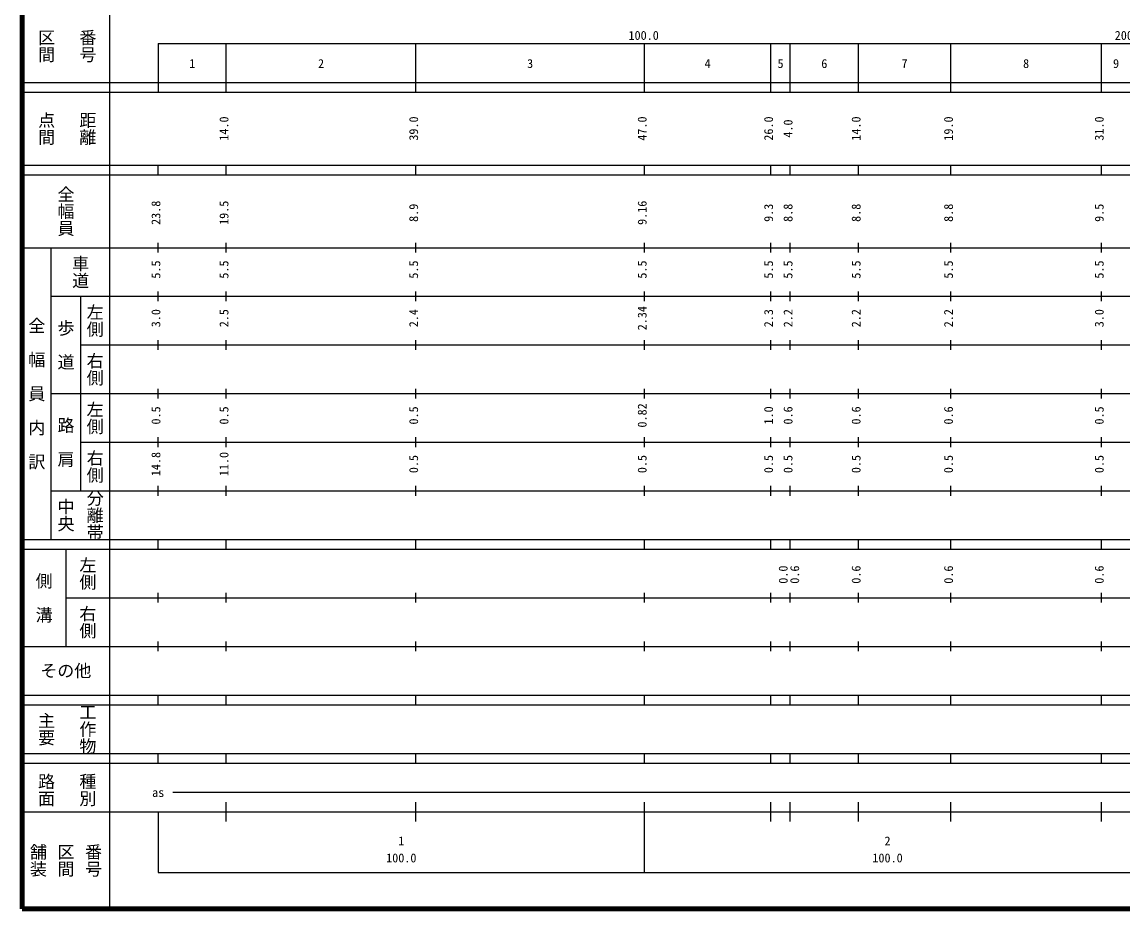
# Model space of a CAD drawing. Units: millimetres on the paper, enlarged 1000 times. Extents: x 40000 to 680000, y 20000 to 380000.
# Drawn here: x 40000 to 266422, y 20000 to 202409 of the extents above; entities that cross this region are included whole.
import ezdxf
from ezdxf.enums import TextEntityAlignment as Align

# ---------------------------------------------------------------- set-up
doc = ezdxf.new("R2010")
doc.units = ezdxf.units.MM
doc.header["$LTSCALE"] = 1000
doc.layers.add('M-TTL', color=2, linetype='Continuous', lineweight=140)
doc.layers.add('M-TTL-BAND', color=7, linetype='Continuous', lineweight=25)
doc.styles.add('@ＭＳ ゴシック', font='')
doc.styles.add('ＭＳ ゴシック', font='')
doc.styles.get('@ＭＳ ゴシック').set_extended_font_data('@MS Gothic')
doc.styles.get('ＭＳ ゴシック').set_extended_font_data('MS Gothic')

msp = doc.modelspace()

# ---------------------------------------------------------------- linework, layer by layer
at = {"layer": 'M-TTL'}
for p, q in [((40000, 380000), (40000, 20000)), ((40000, 20000), (680000, 20000))]:
    msp.add_line(p, q, dxfattribs=at)
at = {"layer": 'M-TTL-BAND'}
for p, q in [((58000, 370000), (58000, 20000)), ((68000, 198000), (579000, 198000)), ((68000, 198000), (68000, 188000)), ((82000, 188000), (82000, 198000)), ((121000, 188000), (121000, 198000)), ((168000, 188000), (168000, 198000)), ((194000, 188000), (194000, 198000)), ((198000, 188000), (198000, 198000)), ((212000, 188000), (212000, 198000)), ((231000, 188000), (231000, 198000)), ((262000, 188000), (262000, 198000)), ((40000, 190000), (579000, 190000)), ((40000, 188000), (579000, 188000)), ((40000, 173000), (579000, 173000)), ((68000, 171000), (68000, 173000)), ((82000, 171000), (82000, 173000)), ((121000, 171000), (121000, 173000)), ((168000, 171000), (168000, 173000)), ((194000, 171000), (194000, 173000)), ((198000, 171000), (198000, 173000)), ((212000, 171000), (212000, 173000)), ((231000, 171000), (231000, 173000)), ((262000, 171000), (262000, 173000)), ((40000, 171000), (579000, 171000)), ((68000, 155000), (68000, 157000)), ((82000, 155000), (82000, 157000)), ((121000, 155000), (121000, 157000)), ((168000, 155000), (168000, 157000)), ((194000, 155000), (194000, 157000)), ((198000, 155000), (198000, 157000)), ((212000, 155000), (212000, 157000)), ((231000, 155000), (231000, 157000)), ((262000, 155000), (262000, 157000)), ((40000, 156000), (579000, 156000)), ((46000, 96000), (46000, 156000)), ((46000, 146000), (579000, 146000)), ((52000, 146000), (52000, 106000)), ((68000, 145000), (68000, 147000)), ((82000, 145000), (82000, 147000)), ((121000, 145000), (121000, 147000)), ((168000, 145000), (168000, 147000)), ((194000, 145000), (194000, 147000)), ((198000, 145000), (198000, 147000)), ((212000, 145000), (212000, 147000)), ((231000, 145000), (231000, 147000)), ((262000, 145000), (262000, 147000)), ((52000, 136000), (579000, 136000)), ((68000, 135000), (68000, 137000)), ((82000, 135000), (82000, 137000)), ((121000, 135000), (121000, 137000)), ((168000, 135000), (168000, 137000)), ((194000, 135000), (194000, 137000)), ((198000, 135000), (198000, 137000)), ((212000, 135000), (212000, 137000)), ((231000, 135000), (231000, 137000)), ((262000, 135000), (262000, 137000)), ((68000, 125000), (68000, 127000)), ((82000, 125000), (82000, 127000)), ((121000, 125000), (121000, 127000)), ((168000, 125000), (168000, 127000)), ((194000, 125000), (194000, 127000)), ((198000, 125000), (198000, 127000)), ((212000, 125000), (212000, 127000)), ((231000, 125000), (231000, 127000)), ((262000, 125000), (262000, 127000)), ((46000, 126000), (579000, 126000)), ((52000, 116000), (579000, 116000)), ((68000, 115000), (68000, 117000)), ((82000, 115000), (82000, 117000)), ((121000, 115000), (121000, 117000)), ((168000, 115000), (168000, 117000)), ((194000, 115000), (194000, 117000)), ((198000, 115000), (198000, 117000)), ((212000, 115000), (212000, 117000)), ((231000, 115000), (231000, 117000)), ((262000, 115000), (262000, 117000)), ((68000, 105000), (68000, 107000)), ((82000, 105000), (82000, 107000)), ((121000, 105000), (121000, 107000)), ((168000, 105000), (168000, 107000)), ((194000, 105000), (194000, 107000)), ((198000, 105000), (198000, 107000)), ((212000, 105000), (212000, 107000)), ((231000, 105000), (231000, 107000)), ((262000, 105000), (262000, 107000)), ((46000, 106000), (579000, 106000)), ((40000, 96000), (579000, 96000)), ((68000, 94000), (68000, 96000)), ((82000, 94000), (82000, 96000)), ((121000, 94000), (121000, 96000)), ((168000, 94000), (168000, 96000)), ((194000, 94000), (194000, 96000)), ((198000, 94000), (198000, 96000)), ((212000, 94000), (212000, 96000)), ((231000, 94000), (231000, 96000)), ((262000, 94000), (262000, 96000)), ((40000, 94000), (579000, 94000)), ((49000, 94000), (49000, 74000)), ((49000, 84000), (579000, 84000)), ((68000, 83000), (68000, 85000)), ((82000, 83000), (82000, 85000)), ((121000, 83000), (121000, 85000)), ((168000, 83000), (168000, 85000)), ((194000, 83000), (194000, 85000)), ((198000, 83000), (198000, 85000)), ((212000, 83000), (212000, 85000)), ((231000, 83000), (231000, 85000)), ((262000, 83000), (262000, 85000)), ((68000, 73000), (68000, 75000)), ((82000, 73000), (82000, 75000)), ((121000, 73000), (121000, 75000)), ((168000, 73000), (168000, 75000)), ((194000, 73000), (194000, 75000)), ((198000, 73000), (198000, 75000)), ((212000, 73000), (212000, 75000)), ((231000, 73000), (231000, 75000)), ((262000, 73000), (262000, 75000)), ((40000, 74000), (579000, 74000)), ((40000, 64000), (579000, 64000)), ((68000, 62000), (68000, 64000)), ((82000, 62000), (82000, 64000)), ((121000, 62000), (121000, 64000)), ((168000, 62000), (168000, 64000)), ((194000, 62000), (194000, 64000)), ((198000, 62000), (198000, 64000)), ((212000, 62000), (212000, 64000)), ((231000, 62000), (231000, 64000)), ((262000, 62000), (262000, 64000)), ((40000, 62000), (579000, 62000)), ((40000, 52000), (579000, 52000)), ((40000, 50000), (579000, 50000)), ((68000, 50000), (68000, 52000)), ((82000, 50000), (82000, 52000)), ((121000, 50000), (121000, 52000)), ((168000, 50000), (168000, 52000)), ((194000, 50000), (194000, 52000)), ((198000, 50000), (198000, 52000)), ((212000, 50000), (212000, 52000)), ((231000, 50000), (231000, 52000)), ((262000, 50000), (262000, 52000)), ((71000, 44000), (565000, 44000)), ((82000, 38000), (82000, 42000)), ((121000, 38000), (121000, 42000)), ((168000, 27500), (168000, 42000)), ((194000, 38000), (194000, 42000)), ((198000, 38000), (198000, 42000)), ((212000, 38000), (212000, 42000)), ((231000, 38000), (231000, 42000)), ((262000, 38000), (262000, 42000)), ((40000, 40000), (579000, 40000)), ((68000, 40000), (68000, 27500)), ((68000, 27500), (579000, 27500))]:
    msp.add_line(p, q, dxfattribs=at)

# ---------------------------------------------------------------- texts
at = {"layer": 'M-TTL-BAND', "style": '@ＭＳ ゴシック'}
for s, p in [('区間', (45000, 197500)), ('番号', (53500, 197500)), ('点間', (45000, 180500)), ('距離', (53500, 180500)), ('全幅員', (49000, 163500)), ('車道', (52000, 151000)), ('左側', (55000, 141000)), ('全\u3000幅\u3000員\u3000内\u3000訳', (43000, 126000)), ('歩\u3000道', (49000, 136000)), ('右側', (55000, 131000)), ('左側', (55000, 121000)), ('路\u3000肩', (49000, 116000)), ('右側', (55000, 111000)), ('中央', (49000, 101000)), ('分離帯', (55000, 101000)), ('左側', (53500, 89000)), ('側\u3000溝', (44500, 84000)), ('右側', (53500, 79000)), ('工作物', (53500, 57000)), ('主要', (45000, 57000)), ('路面', (45000, 44500)), ('種別', (53500, 44500)), ('舗装', (43333, 30000)), ('区間', (49000, 30000)), ('番号', (54667, 30000))]:
    msp.add_text(s, height=2566, rotation=270, dxfattribs=at).set_placement(p, align=Align.MIDDLE_CENTER)
at = {"layer": 'M-TTL-BAND', "style": 'ＭＳ ゴシック'}
for s, p in [('100.0', (167844, 198195)), ('200.0', (267844, 198195)), ('1', (75000, 192405)), ('2', (101500, 192405)), ('3', (144500, 192405)), ('4', (181000, 192405)), ('5', (196000, 192405)), ('6', (205000, 192405)), ('7', (221500, 192405)), ('8', (246500, 192405)), ('9', (265000, 192405)), ('as', (68000, 42500)), ('1', (118000, 32523)), ('2', (218000, 32523)), ('100.0', (118000, 29033)), ('100.0', (218000, 29033))]:
    msp.add_text(s, height=1833, dxfattribs=at).set_placement(p, align=Align.BOTTOM_CENTER)
for s, p in [('14.0', (83000, 180500)), ('39.0', (122000, 180500)), ('47.0', (169000, 180500)), ('26.0', (195000, 180500)), ('4.0', (199000, 180500)), ('14.0', (213000, 180500)), ('19.0', (232000, 180500)), ('31.0', (263000, 180500)), ('23.8', (69000, 163174)), ('19.5', (83000, 163174)), ('9.16', (169000, 163174)), ('8.9', (122000, 163174)), ('9.3', (195000, 163174)), ('8.8', (199000, 163174)), ('8.8', (213000, 163174)), ('8.8', (232000, 163174)), ('9.5', (263000, 163174)), ('5.5', (69000, 151500)), ('5.5', (83000, 151500)), ('5.5', (122000, 151500)), ('5.5', (169000, 151500)), ('5.5', (195000, 151500)), ('5.5', (199000, 151500)), ('5.5', (213000, 151500)), ('5.5', (232000, 151500)), ('5.5', (263000, 151500)), ('3.0', (69000, 141500)), ('2.5', (83000, 141500)), ('2.4', (122000, 141500)), ('2.34', (169000, 141500)), ('2.3', (195000, 141500)), ('2.2', (199000, 141500)), ('2.2', (213000, 141500)), ('2.2', (232000, 141500)), ('3.0', (263000, 141500)), ('0.5', (69000, 121500)), ('0.5', (83000, 121500)), ('0.5', (122000, 121500)), ('0.82', (169000, 121500)), ('1.0', (195000, 121500)), ('0.6', (199000, 121500)), ('0.6', (213000, 121500)), ('0.6', (232000, 121500)), ('0.5', (263000, 121500)), ('14.8', (69000, 111500)), ('11.0', (83000, 111500)), ('0.5', (122000, 111500)), ('0.5', (169000, 111500)), ('0.5', (195000, 111500)), ('0.5', (199000, 111500)), ('0.5', (213000, 111500)), ('0.5', (232000, 111500)), ('0.5', (263000, 111500)), ('0.0', (198000, 88764)), ('0.6', (200370, 88764)), ('0.6', (213000, 88764)), ('0.6', (232000, 88764)), ('0.6', (263000, 88764))]:
    msp.add_text(s, height=1833, rotation=90, dxfattribs=at).set_placement(p, align=Align.BOTTOM_CENTER)
msp.add_text('その他', height=2566, dxfattribs=at).set_placement((49000, 69000), align=Align.MIDDLE_CENTER)

doc.saveas('drawing.dxf')
